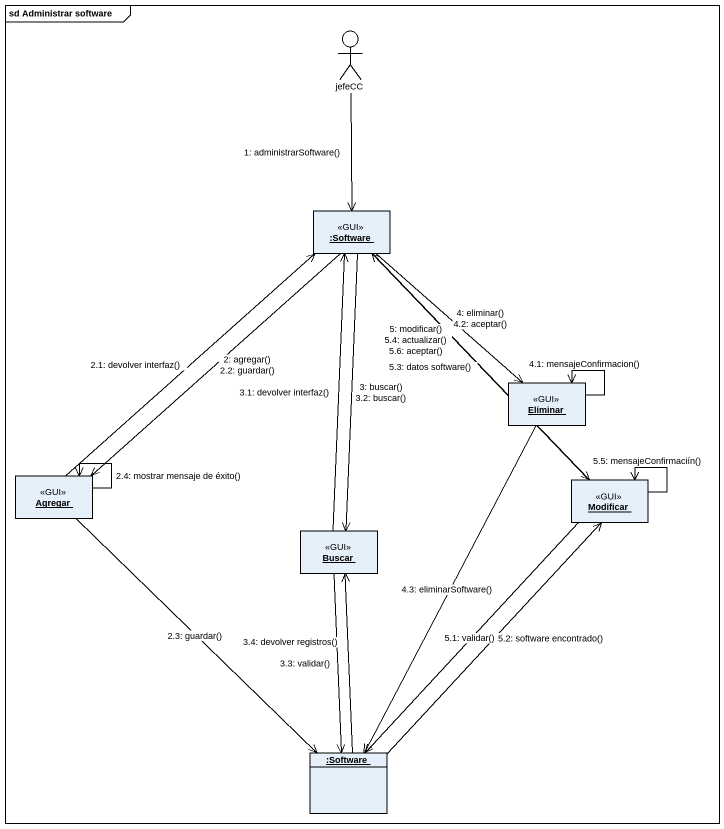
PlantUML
@startuml
mainframe sd Administrar software
allowmixing
hide circle
hide empty members
actor jefeCC
object ":Software" as Software <<GUI>>
object Eliminar <<GUI>>
object Agregar <<GUI>>
object Modificar <<GUI>>
object Buscar <<GUI>>
object ":Software" as Software_2
jefeCC --> Software : 1: administrarSoftware()
Software --> Agregar : 2: agregar()\n2.2: guardar()
Agregar -up-> Software : 2.1: devolver interfaz()
Agregar --> Software_2 : 2.3: guardar()
Agregar --> Agregar : 2.4: mostrar mensaje de éxito()
Software --> Buscar : 3: buscar()\n3.2: buscar()
Buscar -up-> Software : 3.1: devolver interfaz()
Buscar --> Software_2 : 3.3: validar()
Software_2 -up-> Buscar : 3.4: devolver registros()
Software --> Eliminar : 4: eliminar()\n4.2: aceptar()
Eliminar --> Eliminar : 4.1: mensajeConfirmacion()
Eliminar --> Software_2 : 4.3: eliminarSoftware()
Software --> Modificar : 5: modificar()\n5.4: actualizar()\n5.6: aceptar()
Modificar --> Software_2 : 5.1: validar()
Software_2 -up-> Modificar : 5.2: software encontrado()
Modificar -up-> Software : 5.3: datos software()
Modificar --> Modificar : 5.5: mensajeConfirmaciín()
@enduml
